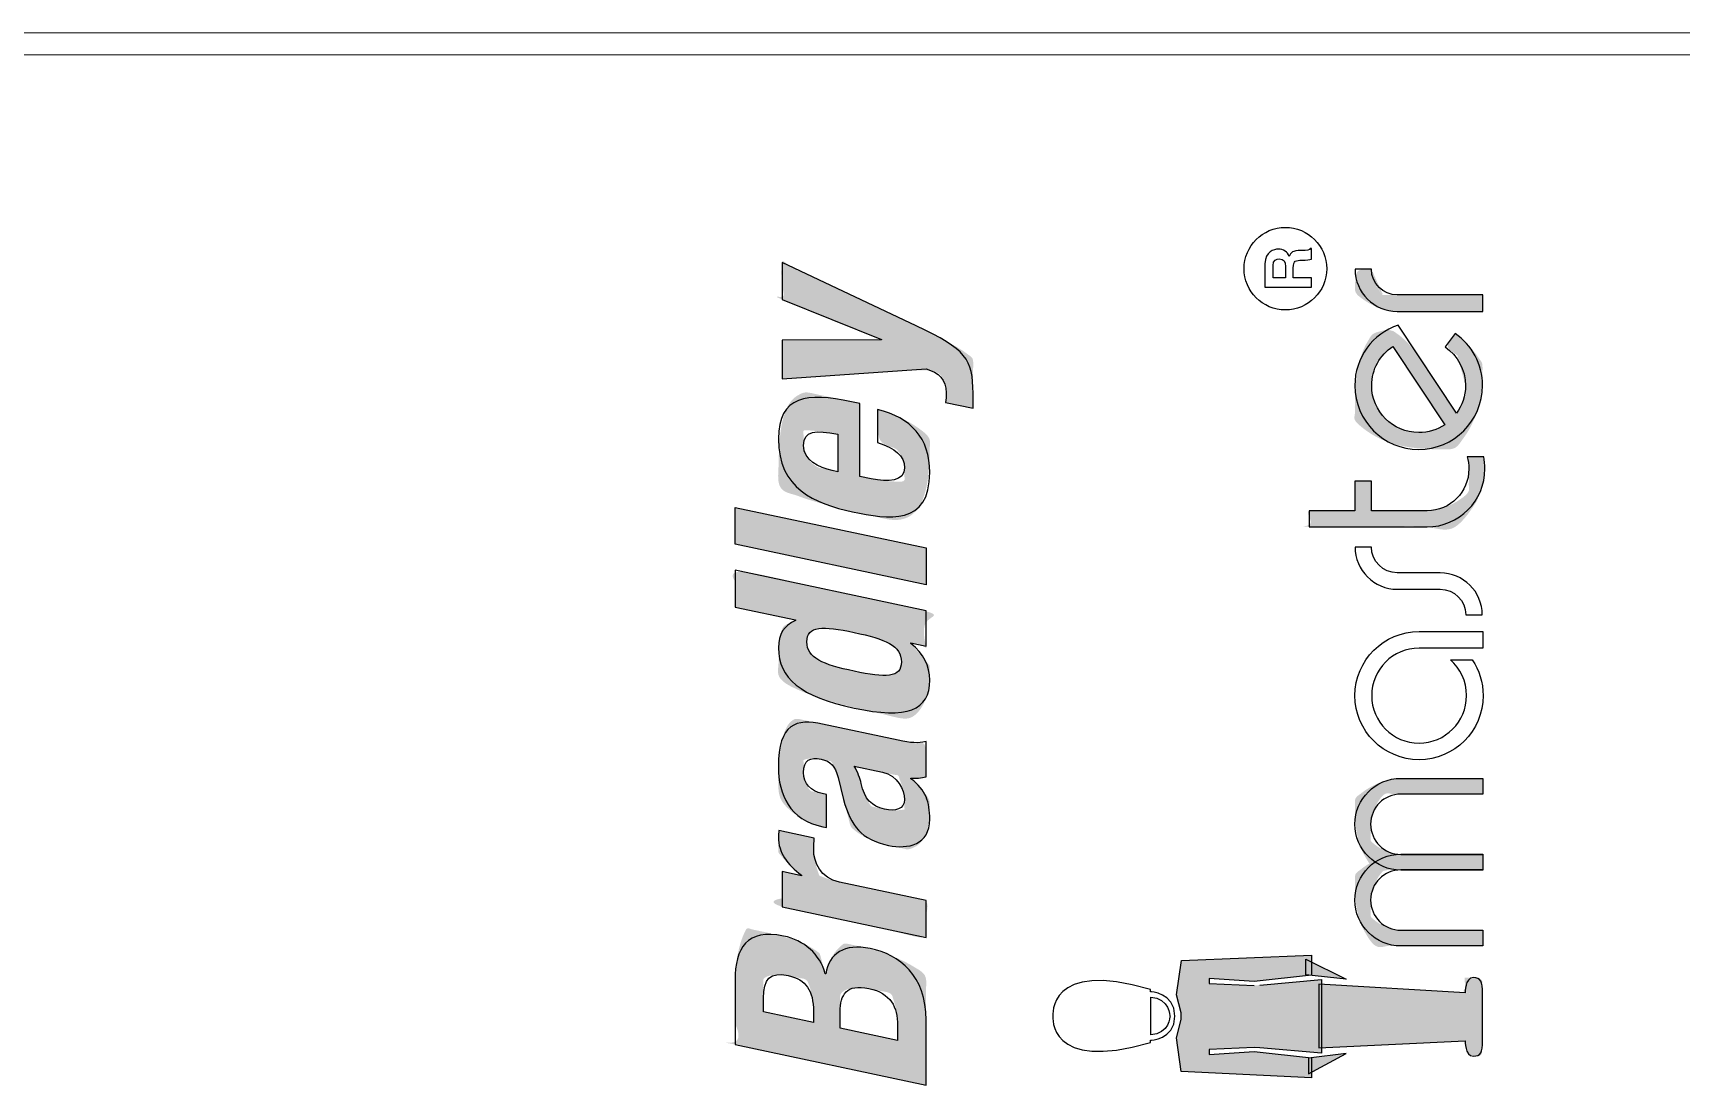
# Model space of a CAD drawing. Header units: inches. Extents: x 0 to 34.2, y 0 to 22.
# Drawn here: x 10.179 to 10.774, y 14.585 to 14.964 of the extents above; entities that cross this region are included whole.
import ezdxf
from ezdxf.enums import TextEntityAlignment as Align

# ---------------------------------------------------------------- set-up
doc = ezdxf.new("R2010")
doc.units = ezdxf.units.IN
doc.header["$MEASUREMENT"] = 0
doc.layers.add('OBJECT', color=7, linetype='Continuous')
doc.layers.add('PSYMS', color=7, linetype='Continuous')
doc.styles.add('WD', font='romans.shx', dxfattribs={"height": 0.185})

# ---------------------------------------------------------------- blocks, each defined once
blk = doc.blocks.new('HCR1_AB_440R_D_R22')
at = {"layer": 'OBJECT', "lineweight": -3}
h = blk.add_hatch(color=7, dxfattribs=at)
h.dxf.hatch_style = 2
edge = h.paths.add_edge_path()
edge.add_spline(control_points=[(0.52238, 1.21022), (0.52238, 1.21022), (0.52238, 1.21022), (0.52238, 1.21022), (0.52238, 1.21022), (0.537, 1.27909), (0.537, 1.27909), (0.537, 1.27909), (0.56021, 1.27909), (0.56021, 1.27909), (0.57161, 1.27909), (0.57891, 1.27486), (0.5761, 1.2616), (0.5745, 1.25421), (0.56975, 1.24851), (0.56248, 1.24657), (0.56248, 1.24657), (0.56245, 1.24638), (0.56245, 1.24638), (0.56984, 1.24534), (0.57352, 1.23955), (0.5716, 1.23042), (0.56929, 1.21958), (0.562, 1.21022), (0.54579, 1.21022), (0.54579, 1.21022), (0.52238, 1.21022)], knot_values=[-1, 0, 0, 0, 0, 0, 1, 1, 1, 2, 2, 2, 3, 3, 3, 4, 4, 4, 5, 5, 5, 6, 6, 6, 7, 7, 7, 8, 8, 8, 8], degree=3, periodic=0)
edge = h.paths.add_edge_path()
edge.add_spline(control_points=[(0.54882, 1.25083), (0.54882, 1.25083), (0.54882, 1.25083), (0.54882, 1.25083), (0.55646, 1.25083), (0.56047, 1.25343), (0.56184, 1.25991), (0.56323, 1.26648), (0.56057, 1.26889), (0.55374, 1.26889), (0.55374, 1.26889), (0.54871, 1.26889), (0.54871, 1.26889), (0.54871, 1.26889), (0.54487, 1.25083), (0.54487, 1.25083), (0.54487, 1.25083), (0.54882, 1.25083)], knot_values=[-1, 0, 0, 0, 0, 0, 1, 1, 1, 2, 2, 2, 3, 3, 3, 4, 4, 4, 5, 5, 5, 5], degree=3, periodic=0)
edge = h.paths.add_edge_path()
edge.add_spline(control_points=[(0.54384, 1.22046), (0.54384, 1.22046), (0.54384, 1.22046), (0.54384, 1.22046), (0.55048, 1.22046), (0.55553, 1.2229), (0.55722, 1.23088), (0.55893, 1.23887), (0.55487, 1.24119), (0.54882, 1.24119), (0.54882, 1.24119), (0.54285, 1.24119), (0.54285, 1.24119), (0.54285, 1.24119), (0.53843, 1.22046), (0.53843, 1.22046), (0.53843, 1.22046), (0.54384, 1.22046)], knot_values=[-1, 0, 0, 0, 0, 0, 1, 1, 1, 2, 2, 2, 3, 3, 3, 4, 4, 4, 5, 5, 5, 5], degree=3, periodic=0)
h = blk.add_hatch(color=7, dxfattribs=at)
h.dxf.hatch_style = 2
edge = h.paths.add_edge_path()
edge.add_spline(control_points=[(0.6736, 1.20888), (0.6736, 1.20888), (0.6736, 1.20888), (0.6684, 1.20888), (0.6575, 1.20888), (0.65419, 1.2169), (0.65828, 1.23618), (0.66239, 1.25546), (0.6691, 1.26345), (0.67999, 1.26345), (0.685, 1.26345), (0.68797, 1.26145), (0.68987, 1.25731), (0.68987, 1.25731), (0.69005, 1.25731), (0.69005, 1.25731), (0.69005, 1.25731), (0.69469, 1.27909), (0.69469, 1.27909), (0.69469, 1.27909), (0.708, 1.27909), (0.708, 1.27909), (0.708, 1.27909), (0.69337, 1.21022), (0.69337, 1.21022), (0.69337, 1.21022), (0.68063, 1.21022), (0.68063, 1.21022), (0.68063, 1.21022), (0.6818, 1.21574), (0.6818, 1.21574), (0.6818, 1.21574), (0.68162, 1.21574), (0.68162, 1.21574), (0.6777, 1.21094), (0.6736, 1.20888)], knot_values=[-1, 0, 0, 0, 0, 0, 1, 1, 1, 2, 2, 2, 3, 3, 3, 4, 4, 4, 5, 5, 5, 6, 6, 6, 7, 7, 7, 8, 8, 8, 9, 9, 9, 10, 10, 10, 11, 11, 11, 11], degree=3, periodic=0)
edge = h.paths.add_edge_path()
edge.add_spline(control_points=[(0.67492, 1.21911), (0.6808, 1.21911), (0.68317, 1.22487), (0.68557, 1.23618), (0.68797, 1.24746), (0.68804, 1.25321), (0.68218, 1.25321), (0.67639, 1.25321), (0.67399, 1.24746), (0.67159, 1.23618), (0.66919, 1.22487), (0.66913, 1.21911), (0.67492, 1.21911)], knot_values=[0, 0, 0, 0, 1, 1, 1, 2, 2, 2, 3, 3, 3, 4, 4, 4, 4], degree=3, periodic=0)
edge.add_line((0.67492, 1.21911), (0.67492, 1.21911))
h = blk.add_hatch(color=7, dxfattribs=at)
h.dxf.hatch_style = 2
h.paths.add_polyline_path([(0.71735, 1.27909), (0.73064, 1.27909), (0.71601, 1.21022), (0.70271, 1.21022)])
h = blk.add_hatch(color=7, dxfattribs=at)
h.dxf.hatch_style = 2
edge = h.paths.add_edge_path()
edge.add_spline(control_points=[(0.59783, 1.25519), (0.59783, 1.25519), (0.59783, 1.25519), (0.59783, 1.25519), (0.59783, 1.25519), (0.59805, 1.25519), (0.59805, 1.25519), (0.60181, 1.2602), (0.60627, 1.26346), (0.61174, 1.26346), (0.61251, 1.26346), (0.61339, 1.26337), (0.61413, 1.26331), (0.61413, 1.26331), (0.61143, 1.25054), (0.61143, 1.25054), (0.61011, 1.25063), (0.60867, 1.25074), (0.60732, 1.25074), (0.60271, 1.25074), (0.59698, 1.24834), (0.59551, 1.24138), (0.59551, 1.24138), (0.58888, 1.21023), (0.58888, 1.21023), (0.58888, 1.21023), (0.57557, 1.21023), (0.57557, 1.21023), (0.57557, 1.21023), (0.58659, 1.26211), (0.58659, 1.26211), (0.58659, 1.26211), (0.59933, 1.26211), (0.59933, 1.26211), (0.59933, 1.26211), (0.59783, 1.25519)], knot_values=[-1, 0, 0, 0, 0, 0, 1, 1, 1, 2, 2, 2, 3, 3, 3, 4, 4, 4, 5, 5, 5, 6, 6, 6, 7, 7, 7, 8, 8, 8, 9, 9, 9, 10, 10, 10, 11, 11, 11, 11], degree=3, periodic=0)
h = blk.add_hatch(color=7, dxfattribs=at)
h.dxf.hatch_style = 2
edge = h.paths.add_edge_path()
edge.add_spline(control_points=[(0.63283, 1.21565), (0.63283, 1.21565), (0.63283, 1.21565), (0.63283, 1.21565), (0.62858, 1.21022), (0.62455, 1.20888), (0.61818, 1.20888), (0.60893, 1.20888), (0.60731, 1.21678), (0.60879, 1.22375), (0.61086, 1.23346), (0.61566, 1.23744), (0.62534, 1.23994), (0.62534, 1.23994), (0.6333, 1.24194), (0.6333, 1.24194), (0.6375, 1.24301), (0.63913, 1.24457), (0.63989, 1.24802), (0.64072, 1.252), (0.63952, 1.25441), (0.63507, 1.25441), (0.63102, 1.25441), (0.62834, 1.25174), (0.62748, 1.24764), (0.62748, 1.24764), (0.62716, 1.24617), (0.62716, 1.24617), (0.62716, 1.24617), (0.61521, 1.24617), (0.61521, 1.24617), (0.61521, 1.24617), (0.61547, 1.24746), (0.61547, 1.24746), (0.61801, 1.25941), (0.62707, 1.26346), (0.63707, 1.26346), (0.65292, 1.26346), (0.65451, 1.25691), (0.65252, 1.24755), (0.65252, 1.24755), (0.64671, 1.22031), (0.64671, 1.22031), (0.64569, 1.21545), (0.64553, 1.21324), (0.64623, 1.21022), (0.64623, 1.21022), (0.6335, 1.21022), (0.6335, 1.21022), (0.63299, 1.21189), (0.63302, 1.21389), (0.63301, 1.21565), (0.63301, 1.21565), (0.63283, 1.21565)], knot_values=[-1, 0, 0, 0, 0, 0, 1, 1, 1, 2, 2, 2, 3, 3, 3, 4, 4, 4, 5, 5, 5, 6, 6, 6, 7, 7, 7, 8, 8, 8, 9, 9, 9, 10, 10, 10, 11, 11, 11, 12, 12, 12, 13, 13, 13, 14, 14, 14, 15, 15, 15, 16, 16, 16, 17, 17, 17, 17], degree=3, periodic=0)
edge = h.paths.add_edge_path()
edge.add_spline(control_points=[(0.63284, 1.23395), (0.63284, 1.23395), (0.63284, 1.23395), (0.63114, 1.23359), (0.62548, 1.23242), (0.62282, 1.22983), (0.62181, 1.2252), (0.621, 1.22123), (0.62175, 1.21799), (0.62531, 1.21799), (0.62887, 1.21799), (0.63398, 1.22031), (0.63519, 1.22595), (0.63519, 1.22595), (0.63738, 1.23618), (0.63738, 1.23618), (0.63525, 1.23484), (0.63284, 1.23395)], knot_values=[-1, 0, 0, 0, 0, 0, 1, 1, 1, 2, 2, 2, 3, 3, 3, 4, 4, 4, 5, 5, 5, 5], degree=3, periodic=0)
h = blk.add_hatch(color=7, dxfattribs=at)
h.dxf.hatch_style = 2
edge = h.paths.add_edge_path()
edge.add_spline(control_points=[(0.74093, 1.23001), (0.74093, 1.23001), (0.74093, 1.23001), (0.74093, 1.23001), (0.73965, 1.22391), (0.74003, 1.21798), (0.74495, 1.21798), (0.74937, 1.21798), (0.75193, 1.22136), (0.75405, 1.22772), (0.75405, 1.22772), (0.76599, 1.22772), (0.76599, 1.22772), (0.76296, 1.21565), (0.75574, 1.20888), (0.74322, 1.20888), (0.72393, 1.20888), (0.72631, 1.22374), (0.72906, 1.23668), (0.73199, 1.25054), (0.73745, 1.26345), (0.7554, 1.26345), (0.77089, 1.26345), (0.77216, 1.25305), (0.76877, 1.23715), (0.76877, 1.23715), (0.76815, 1.23415), (0.76815, 1.23415), (0.76815, 1.23415), (0.74183, 1.23415), (0.74183, 1.23415), (0.74183, 1.23415), (0.74093, 1.23001)], knot_values=[-1, 0, 0, 0, 0, 0, 1, 1, 1, 2, 2, 2, 3, 3, 3, 4, 4, 4, 5, 5, 5, 6, 6, 6, 7, 7, 7, 8, 8, 8, 9, 9, 9, 10, 10, 10, 10], degree=3, periodic=0)
edge = h.paths.add_edge_path()
edge.add_spline(control_points=[(0.7435, 1.24206), (0.7435, 1.24206), (0.7435, 1.24206), (0.7435, 1.24206), (0.7435, 1.24206), (0.7571, 1.24206), (0.7571, 1.24206), (0.7585, 1.24998), (0.75847, 1.25442), (0.75297, 1.25442), (0.74767, 1.25442), (0.74495, 1.24889), (0.74394, 1.24409), (0.74394, 1.24409), (0.7435, 1.24206)], knot_values=[-1, 0, 0, 0, 0, 0, 1, 1, 1, 2, 2, 2, 3, 3, 3, 4, 4, 4, 4], degree=3, periodic=0)
h = blk.add_hatch(color=7, dxfattribs=at)
h.dxf.hatch_style = 2
edge = h.paths.add_edge_path()
edge.add_spline(control_points=[(0.77705, 1.26211), (0.77705, 1.26211), (0.77705, 1.26211), (0.77705, 1.26211), (0.77705, 1.26211), (0.79094, 1.26211), (0.79094, 1.26211), (0.79094, 1.26211), (0.79103, 1.22628), (0.79103, 1.22628), (0.79103, 1.22628), (0.79123, 1.22628), (0.79123, 1.22628), (0.79123, 1.22628), (0.80559, 1.26211), (0.80559, 1.26211), (0.80559, 1.26211), (0.81891, 1.26211), (0.81891, 1.26211), (0.81891, 1.26211), (0.79611, 1.21372), (0.79611, 1.21372), (0.78765, 1.19579), (0.78412, 1.19327), (0.77179, 1.19327), (0.77179, 1.19327), (0.76638, 1.19327), (0.76638, 1.19327), (0.76638, 1.19327), (0.7685, 1.20321), (0.7685, 1.20321), (0.76963, 1.20299), (0.77076, 1.2029), (0.7719, 1.2029), (0.77682, 1.2029), (0.77922, 1.20563), (0.78061, 1.21022), (0.78061, 1.21022), (0.77705, 1.26211)], knot_values=[-1, 0, 0, 0, 0, 0, 1, 1, 1, 2, 2, 2, 3, 3, 3, 4, 4, 4, 5, 5, 5, 6, 6, 6, 7, 7, 7, 8, 8, 8, 9, 9, 9, 10, 10, 10, 11, 11, 11, 12, 12, 12, 12], degree=3, periodic=0)
h = blk.add_hatch(color=7, dxfattribs=at)
h.dxf.hatch_style = 2
h.paths.add_polyline_path([(0.55844, 1.08983), (0.56038, 1.06765), (0.54822, 1.06765), (0.54612, 1.06765), (0.53381, 1.06765), (0.53574, 1.08983), (0.53589, 1.09191), (0.5352, 1.1081), (0.53344, 1.1081), (0.5345, 1.09191), (0.5322, 1.07121), (0.52501, 1.07121), (0.52727, 1.11825), (0.53943, 1.11995), (0.54596, 1.11825), (0.54841, 1.11825), (0.55494, 1.11995), (0.56725, 1.1181), (0.56918, 1.07121), (0.56197, 1.07121), (0.55968, 1.09191), (0.56073, 1.1081), (0.55896, 1.1081), (0.55827, 1.09191)])
h = blk.add_hatch(color=7, dxfattribs=at)
h.dxf.hatch_style = 2
h.paths.add_polyline_path([(0.53204, 1.07227), (0.5264, 1.07227), (0.5338, 1.05866)])
h = blk.add_hatch(color=7, dxfattribs=at)
h.dxf.hatch_style = 2
h.paths.add_polyline_path([(0.56214, 1.07323), (0.56779, 1.07323), (0.56055, 1.05866)])
h = blk.add_hatch(color=7, dxfattribs=at)
h.dxf.hatch_style = 2
edge = h.paths.add_edge_path()
edge.add_spline(control_points=[(0.72944, 1.04956), (0.72944, 1.04956), (0.72944, 1.04956), (0.72944, 1.04956), (0.72944, 1.04956), (0.72944, 1.02954), (0.72944, 1.02954), (0.72944, 1.02119), (0.73617, 1.01446), (0.74453, 1.01446), (0.74606, 1.01446), (0.74756, 1.01471), (0.74894, 1.01512), (0.74894, 1.01512), (0.74894, 1.00907), (0.74894, 1.00907), (0.74753, 1.00877), (0.74606, 1.00869), (0.74453, 1.00869), (0.73298, 1.00869), (0.72363, 1.01799), (0.72363, 1.02954), (0.72363, 1.02954), (0.72363, 1.07209), (0.72363, 1.07209), (0.72363, 1.07209), (0.72947, 1.07209), (0.72947, 1.07209), (0.72947, 1.07209), (0.72945, 1.05553), (0.72945, 1.05553), (0.72945, 1.05553), (0.74015, 1.05553), (0.74015, 1.05553), (0.74015, 1.05553), (0.74015, 1.04956), (0.74015, 1.04956), (0.74015, 1.04956), (0.72944, 1.04956)], knot_values=[-1, 0, 0, 0, 0, 0, 1, 1, 1, 2, 2, 2, 3, 3, 3, 4, 4, 4, 5, 5, 5, 6, 6, 6, 7, 7, 7, 8, 8, 8, 9, 9, 9, 10, 10, 10, 11, 11, 11, 12, 12, 12, 12], degree=3, periodic=0)
h = blk.add_hatch(color=7, dxfattribs=at)
h.dxf.hatch_style = 2
edge = h.paths.add_edge_path()
edge.add_spline(control_points=[(0.5588, 1.06852), (0.5588, 1.06852), (0.5588, 1.06852), (0.5588, 1.06852), (0.5588, 1.06852), (0.55562, 1.01575), (0.55562, 1.01575), (0.55562, 1.01575), (0.56109, 1.01599), (0.56109, 1.01282), (0.56109, 1.01018), (0.55976, 1.00955), (0.55534, 1.00955), (0.55534, 1.00955), (0.53837, 1.00955), (0.53837, 1.00955), (0.53398, 1.00955), (0.53282, 1.01018), (0.53282, 1.01282), (0.53282, 1.01599), (0.53831, 1.01575), (0.53831, 1.01575), (0.53831, 1.01575), (0.53573, 1.06852), (0.53573, 1.06852), (0.53573, 1.06852), (0.5588, 1.06852)], knot_values=[-1, 0, 0, 0, 0, 0, 1, 1, 1, 2, 2, 2, 3, 3, 3, 4, 4, 4, 5, 5, 5, 6, 6, 6, 7, 7, 7, 8, 8, 8, 8], degree=3, periodic=0)
h = blk.add_hatch(color=7, dxfattribs=at)
h.dxf.hatch_style = 2
edge = h.paths.add_edge_path()
edge.add_spline(control_points=[(0.60563, 1.03901), (0.60563, 1.03901), (0.60563, 1.03901), (0.60563, 1.03901), (0.60563, 1.04813), (0.59822, 1.05557), (0.58907, 1.05557), (0.57993, 1.05557), (0.57251, 1.04809), (0.57251, 1.03898), (0.57251, 1.03898), (0.57251, 1.00946), (0.57251, 1.00946), (0.57251, 1.00946), (0.57818, 1.00946), (0.57818, 1.00946), (0.57818, 1.00946), (0.57819, 1.03901), (0.57819, 1.03901), (0.57819, 1.045), (0.58306, 1.04988), (0.58907, 1.04988), (0.59509, 1.04988), (0.59996, 1.045), (0.59996, 1.03901), (0.59996, 1.03901), (0.59996, 1.00946), (0.59996, 1.00946), (0.59996, 1.00946), (0.6056, 1.00946), (0.6056, 1.00946), (0.6056, 1.00946), (0.60563, 1.03901)], knot_values=[-1, 0, 0, 0, 0, 0, 1, 1, 1, 2, 2, 2, 3, 3, 3, 4, 4, 4, 5, 5, 5, 6, 6, 6, 7, 7, 7, 8, 8, 8, 9, 9, 9, 10, 10, 10, 10], degree=3, periodic=0)
h = blk.add_hatch(color=7, dxfattribs=at)
h.dxf.hatch_style = 2
edge = h.paths.add_edge_path()
edge.add_spline(control_points=[(0.63296, 1.03901), (0.63296, 1.03901), (0.63296, 1.03901), (0.63296, 1.03901), (0.63296, 1.04813), (0.62557, 1.05557), (0.61643, 1.05557), (0.60728, 1.05557), (0.59987, 1.04809), (0.59987, 1.03898), (0.59987, 1.03898), (0.59987, 1.00946), (0.59987, 1.00946), (0.59987, 1.00946), (0.60552, 1.00946), (0.60552, 1.00946), (0.60552, 1.00946), (0.60554, 1.03901), (0.60554, 1.03901), (0.60554, 1.045), (0.61041, 1.04988), (0.61643, 1.04988), (0.62245, 1.04988), (0.62729, 1.045), (0.62729, 1.03901), (0.62729, 1.03901), (0.62729, 1.00946), (0.62729, 1.00946), (0.62729, 1.00946), (0.63296, 1.00946), (0.63296, 1.00946), (0.63296, 1.00946), (0.63296, 1.03901)], knot_values=[-1, 0, 0, 0, 0, 0, 1, 1, 1, 2, 2, 2, 3, 3, 3, 4, 4, 4, 5, 5, 5, 6, 6, 6, 7, 7, 7, 8, 8, 8, 9, 9, 9, 10, 10, 10, 10], degree=3, periodic=0)
h = blk.add_hatch(color=7, dxfattribs=at)
h.dxf.hatch_style = 2
edge = h.paths.add_edge_path()
edge.add_spline(control_points=[(0.78543, 1.01856), (0.78543, 1.01856), (0.78543, 1.01856), (0.78849, 1.02301), (0.78849, 1.02301), (0.79337, 1.01943), (0.79337, 1.01943), (0.78922, 1.01346), (0.78238, 1.00954), (0.77455, 1.00954), (0.76186, 1.00954), (0.75155, 1.01987), (0.75155, 1.03255), (0.75155, 1.0453), (0.76186, 1.05559), (0.77455, 1.05559), (0.7847, 1.05559), (0.79329, 1.04909), (0.79637, 1.03999), (0.79637, 1.03999), (0.76459, 1.01896), (0.76459, 1.01896), (0.76739, 1.01686), (0.77083, 1.01567), (0.77455, 1.01567), (0.78038, 1.01567), (0.78543, 1.01856)], knot_values=[-1, 0, 0, 0, 0, 0, 1, 1, 1, 2, 2, 2, 3, 3, 3, 4, 4, 4, 5, 5, 5, 6, 6, 6, 7, 7, 7, 8, 8, 8, 8], degree=3, periodic=0)
edge = h.paths.add_edge_path()
edge.add_spline(control_points=[(0.76045, 1.02313), (0.76045, 1.02313), (0.78867, 1.04192), (0.78867, 1.04192), (0.78562, 1.04648), (0.78047, 1.04951), (0.77455, 1.04951), (0.76522, 1.04951), (0.75763, 1.04192), (0.75763, 1.03255), (0.75763, 1.0291), (0.75865, 1.02585), (0.76045, 1.02313)], knot_values=[0, 0, 0, 0, 1, 1, 1, 2, 2, 2, 3, 3, 3, 4, 4, 4, 4], degree=3, periodic=0)
edge.add_line((0.76045, 1.02313), (0.76045, 1.02313))
h = blk.add_hatch(color=7, dxfattribs=at)
h.dxf.hatch_style = 2
edge = h.paths.add_edge_path()
edge.add_spline(control_points=[(0.80724, 1.04542), (0.80724, 1.04542), (0.80724, 1.04542), (0.80724, 1.04028), (0.80724, 1.04028), (0.80727, 1.00945), (0.80727, 1.00945), (0.80727, 1.00945), (0.80129, 1.00945), (0.80129, 1.00945), (0.80129, 1.00945), (0.80129, 1.04028), (0.80129, 1.04028), (0.80129, 1.04867), (0.80812, 1.0555), (0.81654, 1.0555), (0.81654, 1.0555), (0.81654, 1.04959), (0.81654, 1.04959), (0.81138, 1.04959), (0.80724, 1.04542)], knot_values=[-1, 0, 0, 0, 0, 0, 1, 1, 1, 2, 2, 2, 3, 3, 3, 4, 4, 4, 5, 5, 5, 6, 6, 6, 6], degree=3, periodic=0)
at = {"layer": 'OBJECT', "color": 7, "lineweight": 9}
for points in [[(0.90171, 3.99768), (0.90171, 0.62515)], [(0.8938, 3.97405), (0.8938, 0.62428)], [(0.90171, 1.29023), (0.90171, 3.38207)], [(0.90171, 1.28642), (0.90171, 1.29023)], [(0.90171, 1.28646), (0.90171, 1.16103)], [(0.90171, 1.16099), (0.90171, 1.15741)], [(0.90171, 0.75948), (0.90171, 1.15741)]]:
    blk.add_lwpolyline(points, dxfattribs=at)
at = {"layer": 'OBJECT', "color": 7, "lineweight": -3}
for points in [[(0.71735, 1.27909), (0.73064, 1.27909), (0.71601, 1.21022), (0.70271, 1.21022), (0.71735, 1.27909)], [(0.55844, 1.08983), (0.56038, 1.06765), (0.54822, 1.06765), (0.54612, 1.06765), (0.53381, 1.06765), (0.53574, 1.08983), (0.53589, 1.09191), (0.5352, 1.1081), (0.53344, 1.1081), (0.5345, 1.09191), (0.5322, 1.07121), (0.52501, 1.07121), (0.52727, 1.11825), (0.53943, 1.11995), (0.54596, 1.11825), (0.54841, 1.11825), (0.55494, 1.11995), (0.56725, 1.1181), (0.56918, 1.07121), (0.56197, 1.07121), (0.55968, 1.09191), (0.56073, 1.1081), (0.55896, 1.1081), (0.55827, 1.09191)], [(0.53204, 1.07227), (0.5264, 1.07227), (0.5338, 1.05866), (0.53204, 1.07227)], [(0.56214, 1.07323), (0.56779, 1.07323), (0.56055, 1.05866), (0.56214, 1.07323)]]:
    blk.add_lwpolyline(points, dxfattribs=at)
for points, knots in [([(0.537, 1.27909), (0.537, 1.27909), (0.56021, 1.27909), (0.56021, 1.27909), (0.57161, 1.27909), (0.57891, 1.27486), (0.5761, 1.2616), (0.5745, 1.25421), (0.56975, 1.24851), (0.56248, 1.24657), (0.56248, 1.24657), (0.56245, 1.24638), (0.56245, 1.24638), (0.56984, 1.24534), (0.57352, 1.23955), (0.5716, 1.23042), (0.56929, 1.21958), (0.562, 1.21022), (0.54579, 1.21022), (0.54579, 1.21022), (0.52238, 1.21022), (0.52238, 1.21022), (0.52238, 1.21022), (0.537, 1.27909), (0.537, 1.27909)], [0, 0, 0, 0, 1, 1, 1, 2, 2, 2, 3, 3, 3, 4, 4, 4, 5, 5, 5, 6, 6, 6, 7, 7, 7, 8, 8, 8, 8]), ([(0.6818, 1.21574), (0.6818, 1.21574), (0.68162, 1.21574), (0.68162, 1.21574), (0.6777, 1.21094), (0.6736, 1.20888), (0.6684, 1.20888), (0.6575, 1.20888), (0.65419, 1.2169), (0.65828, 1.23618), (0.66239, 1.25546), (0.6691, 1.26345), (0.67999, 1.26345), (0.685, 1.26345), (0.68797, 1.26145), (0.68987, 1.25731), (0.68987, 1.25731), (0.69005, 1.25731), (0.69005, 1.25731), (0.69005, 1.25731), (0.69469, 1.27909), (0.69469, 1.27909), (0.69469, 1.27909), (0.708, 1.27909), (0.708, 1.27909), (0.708, 1.27909), (0.69337, 1.21022), (0.69337, 1.21022), (0.69337, 1.21022), (0.68063, 1.21022), (0.68063, 1.21022), (0.68063, 1.21022), (0.6818, 1.21574), (0.6818, 1.21574)], [0, 0, 0, 0, 1, 1, 1, 2, 2, 2, 3, 3, 3, 4, 4, 4, 5, 5, 5, 6, 6, 6, 7, 7, 7, 8, 8, 8, 9, 9, 9, 10, 10, 10, 11, 11, 11, 11]), ([(0.54487, 1.25083), (0.54487, 1.25083), (0.54882, 1.25083), (0.54882, 1.25083), (0.55646, 1.25083), (0.56047, 1.25343), (0.56184, 1.25991), (0.56323, 1.26648), (0.56057, 1.26889), (0.55374, 1.26889), (0.55374, 1.26889), (0.54871, 1.26889), (0.54871, 1.26889), (0.54871, 1.26889), (0.54487, 1.25083), (0.54487, 1.25083)], [0, 0, 0, 0, 1, 1, 1, 2, 2, 2, 3, 3, 3, 4, 4, 4, 5, 5, 5, 5]), ([(0.58659, 1.26211), (0.58659, 1.26211), (0.59933, 1.26211), (0.59933, 1.26211), (0.59933, 1.26211), (0.59783, 1.25519), (0.59783, 1.25519), (0.59783, 1.25519), (0.59805, 1.25519), (0.59805, 1.25519), (0.60181, 1.2602), (0.60627, 1.26346), (0.61174, 1.26346), (0.61251, 1.26346), (0.61339, 1.26337), (0.61413, 1.26331), (0.61413, 1.26331), (0.61143, 1.25054), (0.61143, 1.25054), (0.61011, 1.25063), (0.60867, 1.25074), (0.60732, 1.25074), (0.60271, 1.25074), (0.59698, 1.24834), (0.59551, 1.24138), (0.59551, 1.24138), (0.58888, 1.21023), (0.58888, 1.21023), (0.58888, 1.21023), (0.57557, 1.21023), (0.57557, 1.21023), (0.57557, 1.21023), (0.58659, 1.26211), (0.58659, 1.26211)], [0, 0, 0, 0, 1, 1, 1, 2, 2, 2, 3, 3, 3, 4, 4, 4, 5, 5, 5, 6, 6, 6, 7, 7, 7, 8, 8, 8, 9, 9, 9, 10, 10, 10, 11, 11, 11, 11]), ([(0.61521, 1.24617), (0.61521, 1.24617), (0.61547, 1.24746), (0.61547, 1.24746), (0.61801, 1.25941), (0.62707, 1.26346), (0.63707, 1.26346), (0.65292, 1.26346), (0.65451, 1.25691), (0.65252, 1.24755), (0.65252, 1.24755), (0.64671, 1.22031), (0.64671, 1.22031), (0.64569, 1.21545), (0.64553, 1.21324), (0.64623, 1.21022), (0.64623, 1.21022), (0.6335, 1.21022), (0.6335, 1.21022), (0.63299, 1.21189), (0.63302, 1.21389), (0.63301, 1.21565), (0.63301, 1.21565), (0.63283, 1.21565), (0.63283, 1.21565), (0.62858, 1.21022), (0.62455, 1.20888), (0.61818, 1.20888), (0.60893, 1.20888), (0.60731, 1.21678), (0.60879, 1.22375), (0.61086, 1.23346), (0.61566, 1.23744), (0.62534, 1.23994), (0.62534, 1.23994), (0.6333, 1.24194), (0.6333, 1.24194), (0.6375, 1.24301), (0.63913, 1.24457), (0.63989, 1.24802), (0.64072, 1.252), (0.63952, 1.25441), (0.63507, 1.25441), (0.63102, 1.25441), (0.62834, 1.25174), (0.62748, 1.24764), (0.62748, 1.24764), (0.62716, 1.24617), (0.62716, 1.24617), (0.62716, 1.24617), (0.61521, 1.24617), (0.61521, 1.24617)], [0, 0, 0, 0, 1, 1, 1, 2, 2, 2, 3, 3, 3, 4, 4, 4, 5, 5, 5, 6, 6, 6, 7, 7, 7, 8, 8, 8, 9, 9, 9, 10, 10, 10, 11, 11, 11, 12, 12, 12, 13, 13, 13, 14, 14, 14, 15, 15, 15, 16, 16, 16, 17, 17, 17, 17]), ([(0.74183, 1.23415), (0.74183, 1.23415), (0.74093, 1.23001), (0.74093, 1.23001), (0.73965, 1.22391), (0.74003, 1.21798), (0.74495, 1.21798), (0.74937, 1.21798), (0.75193, 1.22136), (0.75405, 1.22772), (0.75405, 1.22772), (0.76599, 1.22772), (0.76599, 1.22772), (0.76296, 1.21565), (0.75574, 1.20888), (0.74322, 1.20888), (0.72393, 1.20888), (0.72631, 1.22374), (0.72906, 1.23668), (0.73199, 1.25054), (0.73745, 1.26345), (0.7554, 1.26345), (0.77089, 1.26345), (0.77216, 1.25305), (0.76877, 1.23715), (0.76877, 1.23715), (0.76815, 1.23415), (0.76815, 1.23415), (0.76815, 1.23415), (0.74183, 1.23415), (0.74183, 1.23415)], [0, 0, 0, 0, 1, 1, 1, 2, 2, 2, 3, 3, 3, 4, 4, 4, 5, 5, 5, 6, 6, 6, 7, 7, 7, 8, 8, 8, 9, 9, 9, 10, 10, 10, 10]), ([(0.7685, 1.20321), (0.76963, 1.20299), (0.77076, 1.2029), (0.7719, 1.2029), (0.77682, 1.2029), (0.77922, 1.20563), (0.78061, 1.21022), (0.78061, 1.21022), (0.77705, 1.26211), (0.77705, 1.26211), (0.77705, 1.26211), (0.79094, 1.26211), (0.79094, 1.26211), (0.79094, 1.26211), (0.79103, 1.22628), (0.79103, 1.22628), (0.79103, 1.22628), (0.79123, 1.22628), (0.79123, 1.22628), (0.79123, 1.22628), (0.80559, 1.26211), (0.80559, 1.26211), (0.80559, 1.26211), (0.81891, 1.26211), (0.81891, 1.26211), (0.81891, 1.26211), (0.79611, 1.21372), (0.79611, 1.21372), (0.78765, 1.19579), (0.78412, 1.19327), (0.77179, 1.19327), (0.77179, 1.19327), (0.76638, 1.19327), (0.76638, 1.19327), (0.76638, 1.19327), (0.7685, 1.20321), (0.7685, 1.20321)], [0, 0, 0, 0, 1, 1, 1, 2, 2, 2, 3, 3, 3, 4, 4, 4, 5, 5, 5, 6, 6, 6, 7, 7, 7, 8, 8, 8, 9, 9, 9, 10, 10, 10, 11, 11, 11, 12, 12, 12, 12]), ([(0.7571, 1.24206), (0.7585, 1.24998), (0.75847, 1.25442), (0.75297, 1.25442), (0.74767, 1.25442), (0.74495, 1.24889), (0.74394, 1.24409), (0.74394, 1.24409), (0.7435, 1.24206), (0.7435, 1.24206), (0.7435, 1.24206), (0.7571, 1.24206), (0.7571, 1.24206)], [0, 0, 0, 0, 1, 1, 1, 2, 2, 2, 3, 3, 3, 4, 4, 4, 4]), ([(0.67492, 1.21911), (0.6808, 1.21911), (0.68317, 1.22487), (0.68557, 1.23618), (0.68797, 1.24746), (0.68804, 1.25321), (0.68218, 1.25321), (0.67639, 1.25321), (0.67399, 1.24746), (0.67159, 1.23618), (0.66919, 1.22487), (0.66913, 1.21911), (0.67492, 1.21911)], [0, 0, 0, 0, 1, 1, 1, 2, 2, 2, 3, 3, 3, 4, 4, 4, 4]), ([(0.53843, 1.22046), (0.53843, 1.22046), (0.54384, 1.22046), (0.54384, 1.22046), (0.55048, 1.22046), (0.55553, 1.2229), (0.55722, 1.23088), (0.55893, 1.23887), (0.55487, 1.24119), (0.54882, 1.24119), (0.54882, 1.24119), (0.54285, 1.24119), (0.54285, 1.24119), (0.54285, 1.24119), (0.53843, 1.22046), (0.53843, 1.22046)], [0, 0, 0, 0, 1, 1, 1, 2, 2, 2, 3, 3, 3, 4, 4, 4, 5, 5, 5, 5]), ([(0.63738, 1.23618), (0.63525, 1.23484), (0.63284, 1.23395), (0.63114, 1.23359), (0.62548, 1.23242), (0.62282, 1.22983), (0.62181, 1.2252), (0.621, 1.22123), (0.62175, 1.21799), (0.62531, 1.21799), (0.62887, 1.21799), (0.63398, 1.22031), (0.63519, 1.22595), (0.63519, 1.22595), (0.63738, 1.23618), (0.63738, 1.23618)], [0, 0, 0, 0, 1, 1, 1, 2, 2, 2, 3, 3, 3, 4, 4, 4, 5, 5, 5, 5]), ([(0.54718, 1.16449), (0.54718, 1.16449), (0.56779, 1.16649), (0.55683, 1.1293), (0.55683, 1.1293), (0.55598, 1.1293), (0.55598, 1.1293), (0.55598, 1.1293), (0.55581, 1.12064), (0.54718, 1.12048), (0.53855, 1.12064), (0.53855, 1.1293), (0.53855, 1.1293), (0.53855, 1.1293), (0.53766, 1.1293), (0.53766, 1.1293), (0.52692, 1.16649), (0.54718, 1.16449), (0.54718, 1.16449)], [0, 0, 0, 0, 1, 1, 1, 2, 2, 2, 3, 3, 3, 4, 4, 4, 5, 5, 5, 6, 6, 6, 6]), ([(0.54049, 1.1292), (0.54084, 1.12246), (0.54718, 1.12222), (0.54718, 1.12222), (0.54718, 1.12222), (0.55367, 1.12246), (0.55404, 1.1292), (0.55404, 1.1292), (0.54718, 1.1292), (0.54718, 1.1292), (0.54718, 1.1292), (0.54049, 1.1292), (0.54049, 1.1292)], [0, 0, 0, 0, 1, 1, 1, 2, 2, 2, 3, 3, 3, 4, 4, 4, 4]), ([(0.81672, 1.06574), (0.82494, 1.06574), (0.8316, 1.07243), (0.8316, 1.08066), (0.8316, 1.08884), (0.82494, 1.09552), (0.81672, 1.09552), (0.80851, 1.09552), (0.80183, 1.08884), (0.80183, 1.08066), (0.80183, 1.07243), (0.80851, 1.06574), (0.81672, 1.06574)], [0, 0, 0, 0, 1, 1, 1, 2, 2, 2, 3, 3, 3, 4, 4, 4, 4]), ([(0.81, 1.08799), (0.81, 1.08799), (0.81849, 1.08799), (0.81849, 1.08799), (0.82295, 1.08799), (0.82375, 1.08466), (0.82375, 1.08325), (0.82375, 1.08137), (0.82284, 1.07982), (0.82116, 1.07925), (0.82254, 1.07863), (0.82328, 1.07815), (0.82328, 1.07502), (0.82328, 1.07255), (0.82328, 1.07195), (0.82403, 1.07168), (0.82403, 1.07168), (0.82403, 1.07124), (0.82403, 1.07124), (0.82403, 1.07124), (0.82016, 1.07124), (0.82016, 1.07124), (0.81992, 1.07203), (0.81978, 1.07287), (0.81978, 1.07462), (0.81978, 1.0769), (0.81965, 1.07778), (0.81705, 1.07778), (0.81705, 1.07778), (0.81343, 1.07778), (0.81343, 1.07778), (0.81343, 1.07778), (0.81343, 1.07124), (0.81343, 1.07124), (0.81343, 1.07124), (0.81, 1.07124), (0.81, 1.07124), (0.81, 1.07124), (0.81, 1.08799), (0.81, 1.08799)], [0, 0, 0, 0, 1, 1, 1, 2, 2, 2, 3, 3, 3, 4, 4, 4, 5, 5, 5, 6, 6, 6, 7, 7, 7, 8, 8, 8, 9, 9, 9, 10, 10, 10, 11, 11, 11, 12, 12, 12, 13, 13, 13, 13]), ([(0.81755, 1.0806), (0.81937, 1.0806), (0.82024, 1.08122), (0.82024, 1.08286), (0.82024, 1.08379), (0.81984, 1.08507), (0.81781, 1.08507), (0.81781, 1.08507), (0.81343, 1.08507), (0.81343, 1.08507), (0.81343, 1.08507), (0.81343, 1.0806), (0.81343, 1.0806), (0.81343, 1.0806), (0.81755, 1.0806), (0.81755, 1.0806)], [0, 0, 0, 0, 1, 1, 1, 2, 2, 2, 3, 3, 3, 4, 4, 4, 5, 5, 5, 5]), ([(0.72945, 1.05553), (0.72945, 1.05553), (0.74015, 1.05553), (0.74015, 1.05553), (0.74015, 1.05553), (0.74015, 1.04956), (0.74015, 1.04956), (0.74015, 1.04956), (0.72944, 1.04956), (0.72944, 1.04956), (0.72944, 1.04956), (0.72944, 1.02954), (0.72944, 1.02954), (0.72944, 1.02119), (0.73617, 1.01446), (0.74453, 1.01446), (0.74606, 1.01446), (0.74756, 1.01471), (0.74894, 1.01512), (0.74894, 1.01512), (0.74894, 1.00907), (0.74894, 1.00907), (0.74753, 1.00877), (0.74606, 1.00869), (0.74453, 1.00869), (0.73298, 1.00869), (0.72363, 1.01799), (0.72363, 1.02954), (0.72363, 1.02954), (0.72363, 1.07209), (0.72363, 1.07209), (0.72363, 1.07209), (0.72947, 1.07209), (0.72947, 1.07209), (0.72947, 1.07209), (0.72945, 1.05553), (0.72945, 1.05553)], [0, 0, 0, 0, 1, 1, 1, 2, 2, 2, 3, 3, 3, 4, 4, 4, 5, 5, 5, 6, 6, 6, 7, 7, 7, 8, 8, 8, 9, 9, 9, 10, 10, 10, 11, 11, 11, 12, 12, 12, 12]), ([(0.55562, 1.01575), (0.55562, 1.01575), (0.56109, 1.01599), (0.56109, 1.01282), (0.56109, 1.01018), (0.55976, 1.00955), (0.55534, 1.00955), (0.55534, 1.00955), (0.53837, 1.00955), (0.53837, 1.00955), (0.53398, 1.00955), (0.53282, 1.01018), (0.53282, 1.01282), (0.53282, 1.01599), (0.53831, 1.01575), (0.53831, 1.01575), (0.53831, 1.01575), (0.53573, 1.06852), (0.53573, 1.06852), (0.53573, 1.06852), (0.5588, 1.06852), (0.5588, 1.06852), (0.5588, 1.06852), (0.55562, 1.01575), (0.55562, 1.01575)], [0, 0, 0, 0, 1, 1, 1, 2, 2, 2, 3, 3, 3, 4, 4, 4, 5, 5, 5, 6, 6, 6, 7, 7, 7, 8, 8, 8, 8]), ([(0.6056, 1.00946), (0.6056, 1.00946), (0.60563, 1.03901), (0.60563, 1.03901), (0.60563, 1.04813), (0.59822, 1.05557), (0.58907, 1.05557), (0.57993, 1.05557), (0.57251, 1.04809), (0.57251, 1.03898), (0.57251, 1.03898), (0.57251, 1.00946), (0.57251, 1.00946), (0.57251, 1.00946), (0.57818, 1.00946), (0.57818, 1.00946), (0.57818, 1.00946), (0.57819, 1.03901), (0.57819, 1.03901), (0.57819, 1.045), (0.58306, 1.04988), (0.58907, 1.04988), (0.59509, 1.04988), (0.59996, 1.045), (0.59996, 1.03901), (0.59996, 1.03901), (0.59996, 1.00946), (0.59996, 1.00946), (0.59996, 1.00946), (0.6056, 1.00946), (0.6056, 1.00946)], [0, 0, 0, 0, 1, 1, 1, 2, 2, 2, 3, 3, 3, 4, 4, 4, 5, 5, 5, 6, 6, 6, 7, 7, 7, 8, 8, 8, 9, 9, 9, 10, 10, 10, 10]), ([(0.63296, 1.00946), (0.63296, 1.00946), (0.63296, 1.03901), (0.63296, 1.03901), (0.63296, 1.04813), (0.62557, 1.05557), (0.61643, 1.05557), (0.60728, 1.05557), (0.59987, 1.04809), (0.59987, 1.03898), (0.59987, 1.03898), (0.59987, 1.00946), (0.59987, 1.00946), (0.59987, 1.00946), (0.60552, 1.00946), (0.60552, 1.00946), (0.60552, 1.00946), (0.60554, 1.03901), (0.60554, 1.03901), (0.60554, 1.045), (0.61041, 1.04988), (0.61643, 1.04988), (0.62245, 1.04988), (0.62729, 1.045), (0.62729, 1.03901), (0.62729, 1.03901), (0.62729, 1.00946), (0.62729, 1.00946), (0.62729, 1.00946), (0.63296, 1.00946), (0.63296, 1.00946)], [0, 0, 0, 0, 1, 1, 1, 2, 2, 2, 3, 3, 3, 4, 4, 4, 5, 5, 5, 6, 6, 6, 7, 7, 7, 8, 8, 8, 9, 9, 9, 10, 10, 10, 10]), ([(0.67566, 1.01322), (0.67566, 1.01322), (0.67569, 1.02113), (0.67569, 1.02113), (0.67256, 1.01755), (0.66793, 1.01531), (0.6628, 1.01531), (0.65334, 1.01531), (0.64567, 1.02295), (0.64567, 1.03241), (0.64567, 1.04187), (0.65334, 1.0495), (0.6628, 1.0495), (0.67222, 1.0495), (0.67992, 1.04184), (0.67992, 1.03238), (0.67992, 1.03238), (0.67992, 1.00946), (0.67992, 1.00946), (0.67992, 1.00946), (0.6859, 1.00946), (0.6859, 1.00946), (0.6859, 1.00946), (0.6859, 1.03238), (0.6859, 1.03238), (0.6859, 1.04515), (0.67557, 1.05554), (0.6628, 1.05554), (0.65002, 1.05554), (0.63968, 1.04518), (0.63968, 1.03241), (0.63968, 1.01966), (0.65002, 1.00931), (0.6628, 1.00931), (0.66755, 1.00931), (0.67199, 1.01074), (0.67566, 1.01322)], [0, 0, 0, 0, 1, 1, 1, 2, 2, 2, 3, 3, 3, 4, 4, 4, 5, 5, 5, 6, 6, 6, 7, 7, 7, 8, 8, 8, 9, 9, 9, 10, 10, 10, 11, 11, 11, 12, 12, 12, 12]), ([(0.70704, 1.02486), (0.70704, 1.01647), (0.70032, 1.00964), (0.6919, 1.00964), (0.6919, 1.00964), (0.6919, 1.01555), (0.6919, 1.01555), (0.69705, 1.01555), (0.70114, 1.01972), (0.70114, 1.02486), (0.70114, 1.02486), (0.70114, 1.04029), (0.70114, 1.04029), (0.70114, 1.04868), (0.70797, 1.0555), (0.71637, 1.0555), (0.71637, 1.0555), (0.71637, 1.04959), (0.71637, 1.04959), (0.71123, 1.04959), (0.70706, 1.04542), (0.70706, 1.04029), (0.70706, 1.04029), (0.70704, 1.02486), (0.70704, 1.02486)], [0, 0, 0, 0, 1, 1, 1, 2, 2, 2, 3, 3, 3, 4, 4, 4, 5, 5, 5, 6, 6, 6, 7, 7, 7, 8, 8, 8, 8]), ([(0.79337, 1.01943), (0.78922, 1.01346), (0.78238, 1.00954), (0.77455, 1.00954), (0.76186, 1.00954), (0.75155, 1.01987), (0.75155, 1.03255), (0.75155, 1.0453), (0.76186, 1.05559), (0.77455, 1.05559), (0.7847, 1.05559), (0.79329, 1.04909), (0.79637, 1.03999), (0.79637, 1.03999), (0.76459, 1.01896), (0.76459, 1.01896), (0.76739, 1.01686), (0.77083, 1.01567), (0.77455, 1.01567), (0.78038, 1.01567), (0.78543, 1.01856), (0.78849, 1.02301), (0.78849, 1.02301), (0.79337, 1.01943), (0.79337, 1.01943)], [0, 0, 0, 0, 1, 1, 1, 2, 2, 2, 3, 3, 3, 4, 4, 4, 5, 5, 5, 6, 6, 6, 7, 7, 7, 8, 8, 8, 8]), ([(0.80129, 1.04028), (0.80129, 1.04867), (0.80812, 1.0555), (0.81654, 1.0555), (0.81654, 1.0555), (0.81654, 1.04959), (0.81654, 1.04959), (0.81138, 1.04959), (0.80724, 1.04542), (0.80724, 1.04028), (0.80724, 1.04028), (0.80727, 1.00945), (0.80727, 1.00945), (0.80727, 1.00945), (0.80129, 1.00945), (0.80129, 1.00945), (0.80129, 1.00945), (0.80129, 1.04028), (0.80129, 1.04028)], [0, 0, 0, 0, 1, 1, 1, 2, 2, 2, 3, 3, 3, 4, 4, 4, 5, 5, 5, 6, 6, 6, 6]), ([(0.76045, 1.02313), (0.76045, 1.02313), (0.78867, 1.04192), (0.78867, 1.04192), (0.78562, 1.04648), (0.78047, 1.04951), (0.77455, 1.04951), (0.76522, 1.04951), (0.75763, 1.04192), (0.75763, 1.03255), (0.75763, 1.0291), (0.75865, 1.02585), (0.76045, 1.02313)], [0, 0, 0, 0, 1, 1, 1, 2, 2, 2, 3, 3, 3, 4, 4, 4, 4])]:
    blk.add_open_spline(points, degree=3, knots=knots, dxfattribs=at)
at = {"style": 'WD', "width": 0.7}
for tag, p in [('INST', (0.4375, 5.5446)), ('LOC', (0.4375, 5.375)), ('DESC1', (0.4375, 5.21875)), ('DESC2', (0.4375, 5.0625)), ('DESC3', (0.4375, 4.91457)), ('XREF', (0.4375, 4.34375))]:
    blk.add_attdef(tag, text='', height=0.125, dxfattribs=at).set_placement(p, align=Align.CENTER)
at = {"style": 'WD'}
blk.add_attdef('TAG1', text='', height=0.125, dxfattribs=at).set_placement((0.4375, 4.75), align=Align.CENTER)
at = {"style": 'WD', "flags": 9}
blk.add_attdef('FAMILY', (0.64219, 4.71484), '', height=0.01, dxfattribs=at)
for tag, p in [('CAT', (0.66724, 4.67067)), ('MFG', (0.6653, 4.65123)), ('ASSYCODE', (0.66747, 4.63386))]:
    blk.add_attdef(tag, text='', height=0.01, dxfattribs=at).set_placement(p, align=Align.CENTER)

msp = doc.modelspace()

# ---------------------------------------------------------------- block references
at = {"layer": 'PSYMS', "rotation": 90}
msp.add_blockref('HCR1_AB_440R_D_R22', (11.71165, 14.0625), dxfattribs=at)

doc.saveas('drawing.dxf')
